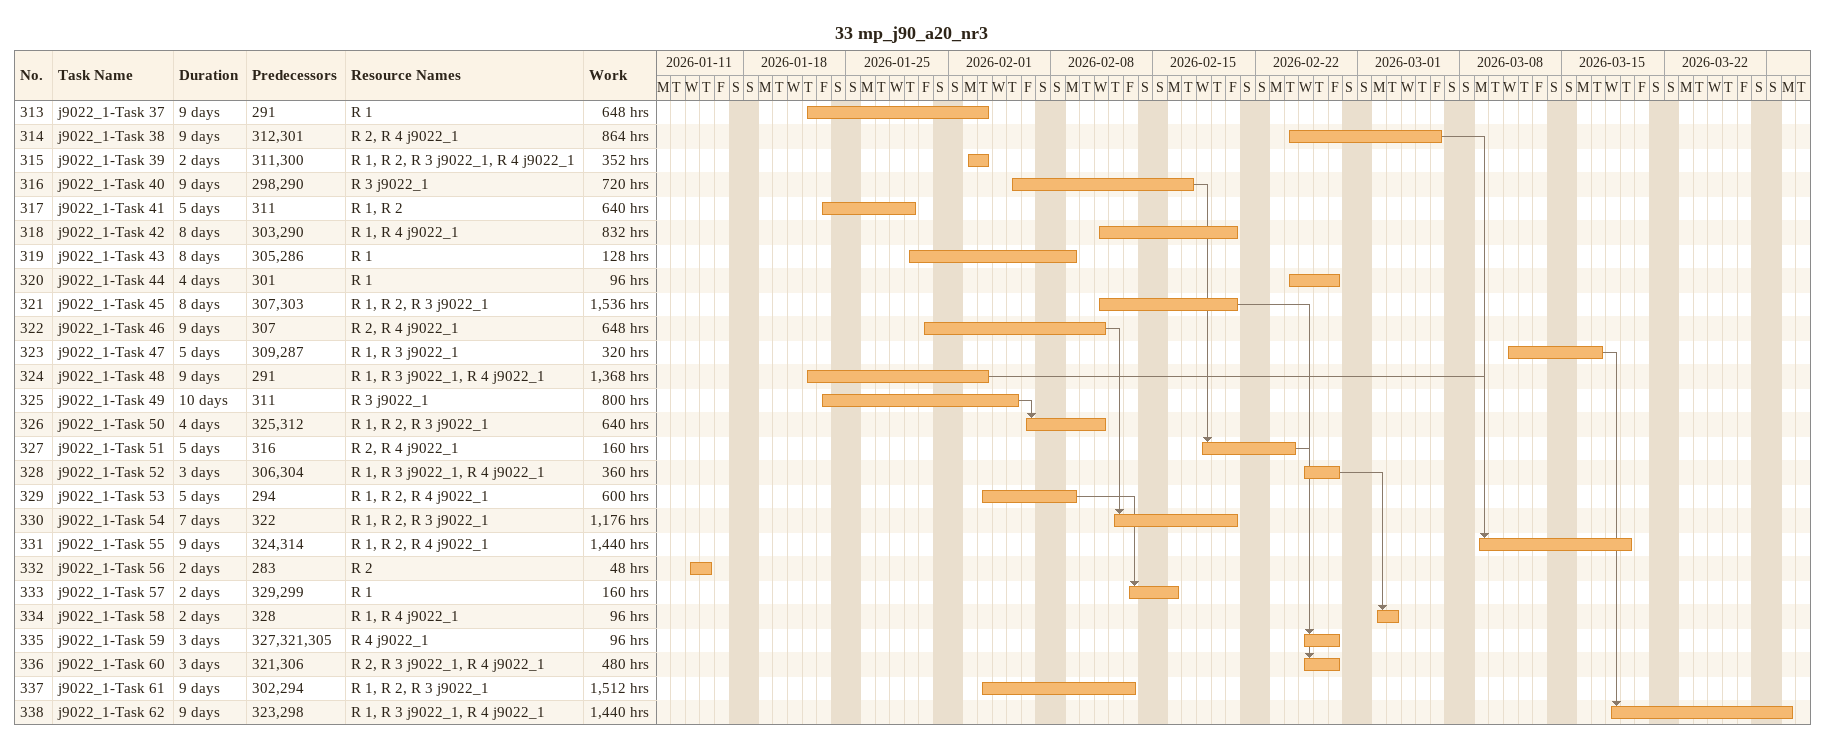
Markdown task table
33 mp_j90_a20_nr3

| ID | Task | Duration | Start | Finish | Predecessors | Resources | Work (h) |
|---|---|---|---|---|---|---|---|
| 313 | j9022_1-Task 37 | 9d | 2026-01-22 | 2026-02-03 | 291 | R 1 | 648 |
| 314 | j9022_1-Task 38 | 9d | 2026-02-24 | 2026-03-06 | 312, 301 | R 2, R 4 j9022_1 | 864 |
| 315 | j9022_1-Task 39 | 2d | 2026-02-02 | 2026-02-03 | 311, 300 | R 1, R 2, R 3 j9022_1, R 4 j9022_1 | 352 |
| 316 | j9022_1-Task 40 | 9d | 2026-02-05 | 2026-02-17 | 298, 290 | R 3 j9022_1 | 720 |
| 317 | j9022_1-Task 41 | 5d | 2026-01-23 | 2026-01-29 | 311 | R 1, R 2 | 640 |
| 318 | j9022_1-Task 42 | 8d | 2026-02-11 | 2026-02-20 | 303, 290 | R 1, R 4 j9022_1 | 832 |
| 319 | j9022_1-Task 43 | 8d | 2026-01-29 | 2026-02-09 | 305, 286 | R 1 | 128 |
| 320 | j9022_1-Task 44 | 4d | 2026-02-24 | 2026-02-27 | 301 | R 1 | 96 |
| 321 | j9022_1-Task 45 | 8d | 2026-02-11 | 2026-02-20 | 307, 303 | R 1, R 2, R 3 j9022_1 | 1536 |
| 322 | j9022_1-Task 46 | 9d | 2026-01-30 | 2026-02-11 | 307 | R 2, R 4 j9022_1 | 648 |
| 323 | j9022_1-Task 47 | 5d | 2026-03-11 | 2026-03-17 | 309, 287 | R 1, R 3 j9022_1 | 320 |
| 324 | j9022_1-Task 48 | 9d | 2026-01-22 | 2026-02-03 | 291 | R 1, R 3 j9022_1, R 4 j9022_1 | 1368 |
| 325 | j9022_1-Task 49 | 10d | 2026-01-23 | 2026-02-05 | 311 | R 3 j9022_1 | 800 |
| 326 | j9022_1-Task 50 | 4d | 2026-02-06 | 2026-02-11 | 325, 312 | R 1, R 2, R 3 j9022_1 | 640 |
| 327 | j9022_1-Task 51 | 5d | 2026-02-18 | 2026-02-24 | 316 | R 2, R 4 j9022_1 | 160 |
| 328 | j9022_1-Task 52 | 3d | 2026-02-25 | 2026-02-27 | 306, 304 | R 1, R 3 j9022_1, R 4 j9022_1 | 360 |
| 329 | j9022_1-Task 53 | 5d | 2026-02-03 | 2026-02-09 | 294 | R 1, R 2, R 4 j9022_1 | 600 |
| 330 | j9022_1-Task 54 | 7d | 2026-02-12 | 2026-02-20 | 322 | R 1, R 2, R 3 j9022_1 | 1176 |
| 331 | j9022_1-Task 55 | 9d | 2026-03-09 | 2026-03-19 | 324, 314 | R 1, R 2, R 4 j9022_1 | 1440 |
| 332 | j9022_1-Task 56 | 2d | 2026-01-14 | 2026-01-15 | 283 | R 2 | 48 |
| 333 | j9022_1-Task 57 | 2d | 2026-02-13 | 2026-02-16 | 329, 299 | R 1 | 160 |
| 334 | j9022_1-Task 58 | 2d | 2026-03-02 | 2026-03-03 | 328 | R 1, R 4 j9022_1 | 96 |
| 335 | j9022_1-Task 59 | 3d | 2026-02-25 | 2026-02-27 | 327, 321, 305 | R 4 j9022_1 | 96 |
| 336 | j9022_1-Task 60 | 3d | 2026-02-25 | 2026-02-27 | 321, 306 | R 2, R 3 j9022_1, R 4 j9022_1 | 480 |
| 337 | j9022_1-Task 61 | 9d | 2026-02-03 | 2026-02-13 | 302, 294 | R 1, R 2, R 3 j9022_1 | 1512 |
| 338 | j9022_1-Task 62 | 9d | 2026-03-18 | 2026-03-30 | 323, 298 | R 1, R 3 j9022_1, R 4 j9022_1 | 1440 |
